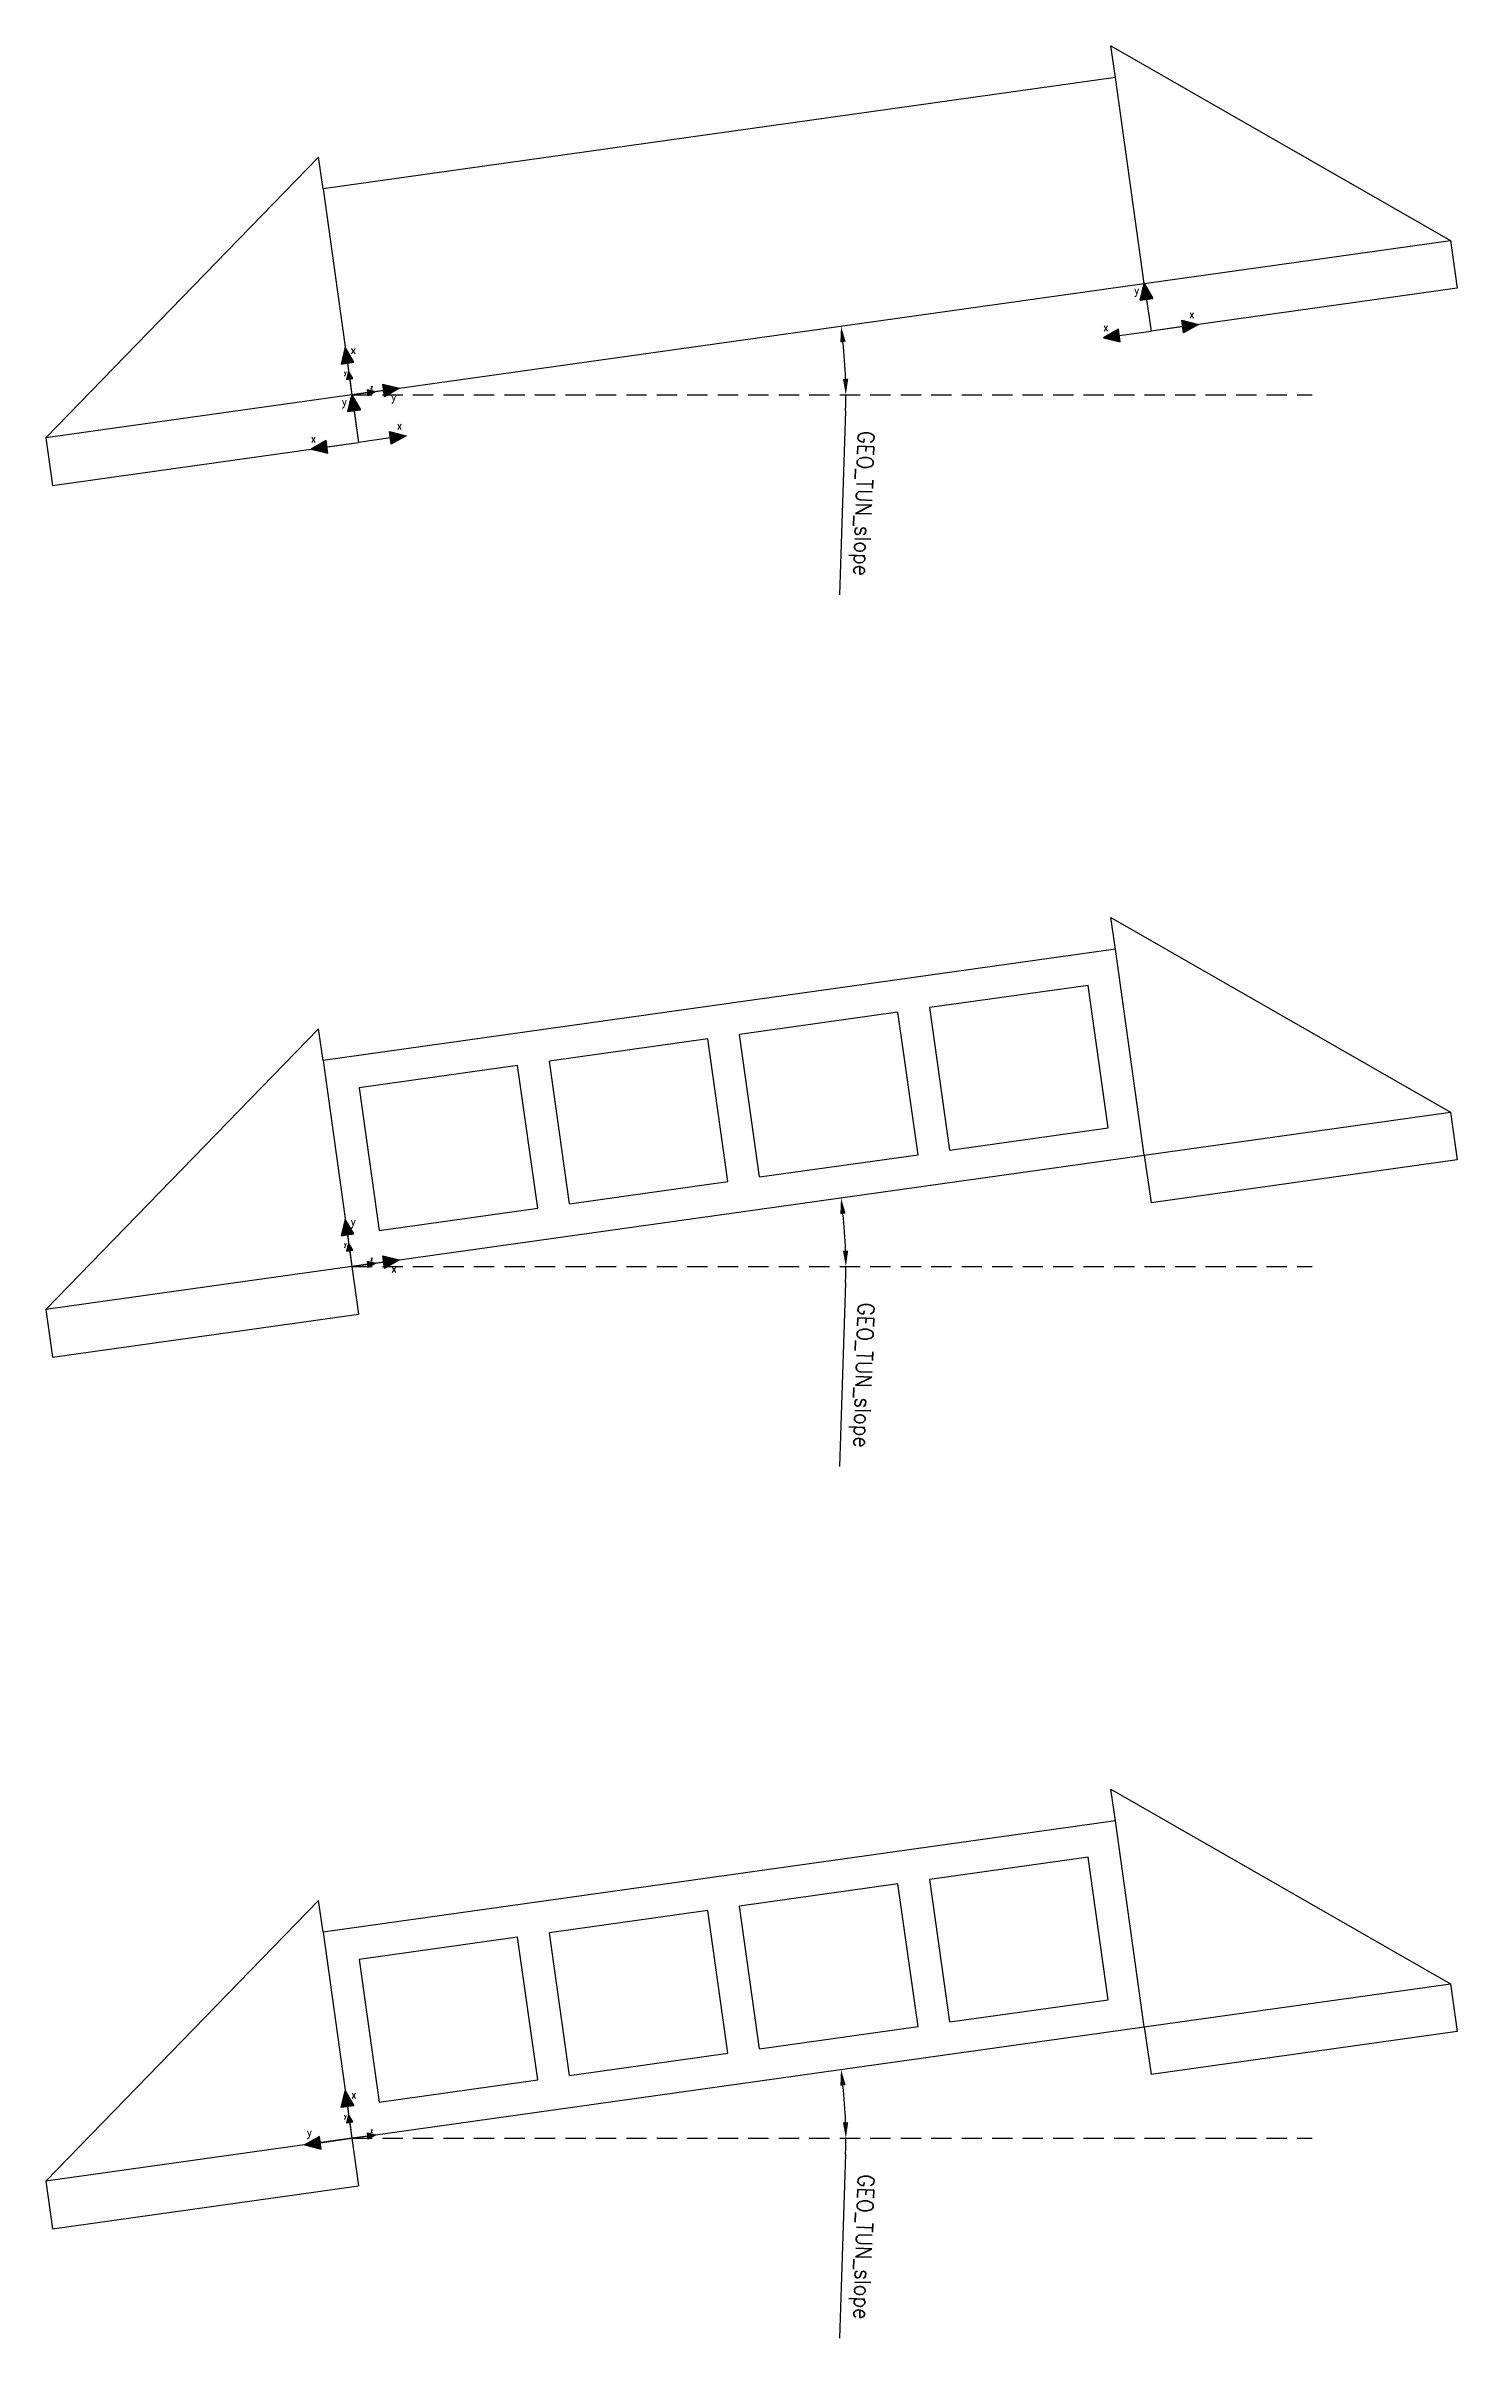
# Model space of a CAD drawing. Header units: millimetres. Extents: x 9422 to 64287, y -8120 to 6483.
# Drawn here: x 31910 to 36319, y -7576 to -413 of the extents above; entities that cross this region are included whole.
import ezdxf
from ezdxf.enums import TextEntityAlignment as Align

# ---------------------------------------------------------------- set-up
doc = ezdxf.new("R2010")
doc.units = ezdxf.units.MM
doc.linetypes.add('DASHED', pattern=[19.05, 12.7, -6.35])
for name, color, linetype in [('04', 4, 'Continuous'), ('07', 7, 'Continuous'), ('08', 8, 'Continuous'), ('Dimension_03', 3, 'Continuous'), ('Green_04_0.3mm', 106, 'Continuous')]:
    doc.layers.add(name, color=color, linetype=linetype)
doc.styles.add('Color', font='romans.shx', dxfattribs={"width": 0.9, "height": 100})
doc.styles.add('Romans', font='romans.shx', dxfattribs={"width": 0.9, "height": 50})
doc.dimstyles.new('C 1-25 (1-25)', dxfattribs={"dimscale": 25, "dimtxt": 0.18, "dimasz": 2, "dimexe": 1, "dimexo": 1, "dimgap": 1, "dimtad": 1, "dimdec": 0, "dimlfac": 0.1, "dimzin": 0, "dimdsep": 46, "dimtxsty": 'Romans', "dimblk1": 'OBLIQUE', "dimblk2": 'OBLIQUE', "dimsah": 1, "dimcen": 2, "dimdle": 1, "dimclrd": 7, "dimclre": 7, "dimclrt": 3, "dimazin": 2, "dimtfac": 1, "dimtdec": 0, "dimtmove": 0, "dimatfit": 3, "dimfxl": 1, "dimfrac": 1, "dimarcsym": 0})

# ---------------------------------------------------------------- blocks, each defined once
blk = doc.blocks.new('*D8')
at = {"layer": 'Defpoints', "color": 0, "transparency": 16777216}
for p in [(35342, -1155.2), (34402.7, -1359.7), (32866.3, -1503.2), (32866.3, -1503.2), (35866.3, -1503.2)]:
    blk.add_point(p, dxfattribs=at)
at = {"layer": 'Dimension_03', "color": 7, "linetype": 'ByBlock', "lineweight": -2, "transparency": 16777216}
blk.add_line((34408.5, -1553.2), (34389.9, -2127.9), dxfattribs=at)
for start, end in [(1.85671, 6.14329), (358.14329, 0)]:
    blk.add_arc((32866.3, -1503.2), 1543, start, end, dxfattribs=at)
at = {"layer": 'Dimension_03', "color": 7, "transparency": 16777216}
for points in [[(34392.2, -1339.1), (34408.8, -1337), (34394.3, -1288.4)], [(34416.9, -1453), (34400.2, -1453.3), (34409.4, -1503.2)]]:
    blk.add_solid(points, dxfattribs=at)
at = {"layer": 'Dimension_03', "color": 3, "transparency": 16777216, "insert": (34457.5, -1842.4), "char_height": 50, "attachment_point": 5, "rotation": 268.14329, "style": 'Romans'}
blk.add_mtext('GEO_TUN_slope', dxfattribs=at)
blk = doc.blocks.new('*D9')
at = {"layer": 'Defpoints', "color": 0, "transparency": 16777216}
for p in [(35342, -3879.3), (34402.7, -4083.8), (32866.3, -4227.2), (32866.3, -4227.2), (35866.3, -4227.2)]:
    blk.add_point(p, dxfattribs=at)
at = {"layer": 'Dimension_03', "color": 7, "linetype": 'ByBlock', "lineweight": -2, "transparency": 16777216}
blk.add_line((34408.5, -4277.2), (34389.9, -4851.9), dxfattribs=at)
for start, end in [(1.85671, 6.14329), (358.14329, 0)]:
    blk.add_arc((32866.3, -4227.2), 1543, start, end, dxfattribs=at)
at = {"layer": 'Dimension_03', "color": 7, "transparency": 16777216}
for points in [[(34392.2, -4063.1), (34408.8, -4061.1), (34394.3, -4012.5)], [(34416.9, -4177.1), (34400.2, -4177.4), (34409.4, -4227.2)]]:
    blk.add_solid(points, dxfattribs=at)
at = {"layer": 'Dimension_03', "color": 3, "transparency": 16777216, "insert": (34457.5, -4566.5), "char_height": 50, "attachment_point": 5, "rotation": 268.14329, "style": 'Romans'}
blk.add_mtext('GEO_TUN_slope', dxfattribs=at)
blk = doc.blocks.new('*D10')
at = {"layer": 'Defpoints', "color": 0, "transparency": 16777216}
for p in [(35342, -6603.4), (34402.7, -6807.9), (32866.3, -6951.3), (32866.3, -6951.3), (35866.3, -6951.3)]:
    blk.add_point(p, dxfattribs=at)
at = {"layer": 'Dimension_03', "color": 7, "linetype": 'ByBlock', "lineweight": -2, "transparency": 16777216}
blk.add_line((34408.5, -7001.3), (34389.9, -7576), dxfattribs=at)
for start, end in [(1.85671, 6.14329), (358.14329, 0)]:
    blk.add_arc((32866.3, -6951.3), 1543, start, end, dxfattribs=at)
at = {"layer": 'Dimension_03', "color": 7, "transparency": 16777216}
for points in [[(34392.2, -6787.2), (34408.8, -6785.2), (34394.3, -6736.6)], [(34416.9, -6901.2), (34400.2, -6901.4), (34409.4, -6951.3)]]:
    blk.add_solid(points, dxfattribs=at)
at = {"layer": 'Dimension_03', "color": 3, "transparency": 16777216, "insert": (34457.5, -7290.5), "char_height": 50, "attachment_point": 5, "rotation": 268.14329, "style": 'Romans'}
blk.add_mtext('GEO_TUN_slope', dxfattribs=at)

msp = doc.modelspace()

# ---------------------------------------------------------------- hatches: boundary and pattern name
at = {"layer": '07', "transparency": 33554559}
h = msp.add_hatch(color=256, dxfattribs=at)
h.dxf.hatch_style = 1
h.paths.add_polyline_path([(32869.3, -1452.3), (32855.9, -1428.9), (32849.5, -1455)])
h = msp.add_hatch(color=256, dxfattribs=at)
h.dxf.hatch_style = 1
h.paths.add_polyline_path([(32914.5, -1486.3), (32940.6, -1492.7), (32917.2, -1506.1)])
h = msp.add_hatch(color=256, dxfattribs=at)
h.dxf.hatch_style = 1
h.paths.add_polyline_path([(32869.3, -4176.3), (32855.9, -4153), (32849.5, -4179.1)])
h = msp.add_hatch(color=256, dxfattribs=at)
h.dxf.hatch_style = 1
h.paths.add_polyline_path([(32914.5, -4210.4), (32940.6, -4216.8), (32917.2, -4230.2)])
h = msp.add_hatch(color=256, dxfattribs=at)
h.dxf.hatch_style = 1
h.paths.add_polyline_path([(32869.3, -6900.4), (32855.9, -6877), (32849.5, -6903.2)])
h = msp.add_hatch(color=256, dxfattribs=at)
h.dxf.hatch_style = 1
h.paths.add_polyline_path([(32914.5, -6934.4), (32940.6, -6940.9), (32917.2, -6954.2)])
at = {"layer": 'Green_04_0.3mm', "transparency": 33554559}
h = msp.add_hatch(color=256, dxfattribs=at)
h.dxf.hatch_style = 1
h.paths.add_polyline_path([(35329.2, -1207.5), (35342, -1155.2), (35368.8, -1202)])
h = msp.add_hatch(color=256, dxfattribs=at)
h.dxf.hatch_style = 1
h.paths.add_polyline_path([(35368.8, -1202), (35342, -1155.2), (35329.2, -1207.5)])
h = msp.add_hatch(color=256, dxfattribs=at)
h.dxf.hatch_style = 1
h.paths.add_polyline_path([(35459.1, -1270.1), (35511.4, -1282.9), (35464.7, -1309.7)])
h = msp.add_hatch(color=256, dxfattribs=at)
h.dxf.hatch_style = 1
h.paths.add_polyline_path([(32872.2, -1401.4), (32845.5, -1354.6), (32832.6, -1406.9)])
h = msp.add_hatch(color=256, dxfattribs=at)
h.dxf.hatch_style = 1
h.paths.add_polyline_path([(35261.1, -1297.9), (35214.3, -1324.7), (35266.6, -1337.5)])
h = msp.add_hatch(color=256, dxfattribs=at)
h.dxf.hatch_style = 1
h.paths.add_polyline_path([(32853.5, -1555.5), (32866.3, -1503.2), (32893.1, -1549.9)])
h = msp.add_hatch(color=256, dxfattribs=at)
h.dxf.hatch_style = 1
h.paths.add_polyline_path([(32893.1, -1549.9), (32866.3, -1503.2), (32853.5, -1555.5)])
h = msp.add_hatch(color=256, dxfattribs=at)
h.dxf.hatch_style = 1
h.paths.add_polyline_path([(32962.6, -1469.4), (33014.9, -1482.3), (32968.2, -1509.1)])
h = msp.add_hatch(color=256, dxfattribs=at)
h.dxf.hatch_style = 1
h.paths.add_polyline_path([(32785.4, -1645.8), (32738.7, -1672.6), (32791, -1685.4)])
h = msp.add_hatch(color=256, dxfattribs=at)
h.dxf.hatch_style = 1
h.paths.add_polyline_path([(32983.5, -1618), (33035.8, -1630.8), (32989, -1657.6)])
h = msp.add_hatch(color=256, dxfattribs=at)
h.dxf.hatch_style = 1
h.paths.add_polyline_path([(32872.2, -4125.4), (32845.5, -4078.7), (32832.6, -4131)])
h = msp.add_hatch(color=256, dxfattribs=at)
h.dxf.hatch_style = 1
h.paths.add_polyline_path([(32962.6, -4193.5), (33014.9, -4206.4), (32968.2, -4233.1)])
h = msp.add_hatch(color=256, dxfattribs=at)
h.dxf.hatch_style = 1
h.paths.add_polyline_path([(32832.6, -6855.1), (32845.5, -6802.8), (32872.2, -6849.5)])
h = msp.add_hatch(color=256, dxfattribs=at)
h.dxf.hatch_style = 1
h.paths.add_polyline_path([(32764.5, -6945.4), (32717.8, -6972.2), (32770.1, -6985)])

# ---------------------------------------------------------------- linework, layer by layer
at = {"layer": '04'}
for p, q in [((35251.5, -511.6), (35237.6, -412.5)), ((35237.6, -412.5), (36298.5, -1020.8)), ((35251.5, -511.6), (32775.9, -859.5)), ((32762, -760.5), (31909.8, -1637.6)), ((32775.9, -859.5), (32762, -760.5)), ((35342, -1155.2), (36298.5, -1020.8)), ((36298.5, -1020.8), (36319.4, -1169.3)), ((35342, -1155.2), (35362.9, -1303.8)), ((36319.4, -1169.3), (35362.9, -1303.8)), ((32866.3, -1503.2), (31909.8, -1637.6)), ((32866.3, -1503.2), (32887.2, -1651.7)), ((31909.8, -1637.6), (31930.7, -1786.1)), ((31930.7, -1786.1), (32887.2, -1651.7)), ((35251.5, -3235.6), (35237.6, -3136.6)), ((35237.6, -3136.6), (36298.5, -3744.9)), ((35251.5, -3235.6), (32775.9, -3583.6)), ((35166.4, -3348.6), (34671.3, -3418.2)), ((34572.3, -3432.1), (34077.1, -3501.7)), ((34634.9, -3877.7), (34572.3, -3432.1)), ((34733.9, -3863.8), (34671.3, -3418.2)), ((32762, -3484.5), (31909.8, -4361.7)), ((32775.9, -3583.6), (32762, -3484.5)), ((34139.8, -3947.3), (34077.1, -3501.7)), ((33978.1, -3515.6), (33483, -3585.2)), ((34040.7, -3961.2), (33978.1, -3515.6)), ((33384, -3599.1), (32888.8, -3668.7)), ((33446.6, -4044.7), (33384, -3599.1)), ((33545.6, -4030.8), (33483, -3585.2)), ((35342, -3879.3), (36298.5, -3744.9)), ((36298.5, -3744.9), (36319.4, -3893.4)), ((35342, -3879.3), (35362.9, -4027.8)), ((36319.4, -3893.4), (35362.9, -4027.8)), ((32866.3, -4227.2), (31909.8, -4361.7)), ((32866.3, -4227.2), (32887.2, -4375.8)), ((31909.8, -4361.7), (31930.7, -4510.2)), ((31930.7, -4510.2), (32887.2, -4375.8)), ((35251.5, -5959.7), (35237.6, -5860.7)), ((35237.6, -5860.7), (36298.5, -6468.9)), ((35251.5, -5959.7), (32775.9, -6307.6)), ((35166.4, -6072.6), (34671.3, -6142.2)), ((34572.3, -6156.1), (34077.1, -6225.7)), ((34634.9, -6601.8), (34572.3, -6156.1)), ((34733.9, -6587.8), (34671.3, -6142.2)), ((32762, -6208.6), (31909.8, -7085.7)), ((32775.9, -6307.6), (32762, -6208.6)), ((34139.8, -6671.4), (34077.1, -6225.7)), ((33978.1, -6239.6), (33483, -6309.2)), ((34040.7, -6685.3), (33978.1, -6239.6)), ((33384, -6323.2), (32888.8, -6392.7)), ((33446.6, -6768.8), (33384, -6323.2)), ((33545.6, -6754.9), (33483, -6309.2)), ((35342, -6603.4), (36298.5, -6468.9)), ((36298.5, -6468.9), (36319.4, -6617.5)), ((35342, -6603.4), (35362.9, -6751.9)), ((36319.4, -6617.5), (35362.9, -6751.9)), ((32866.3, -6951.3), (31909.8, -7085.7)), ((32866.3, -6951.3), (32887.2, -7099.8)), ((31909.8, -7085.7), (31930.7, -7234.3)), ((31930.7, -7234.3), (32887.2, -7099.8))]:
    msp.add_line(p, q, dxfattribs=at)
for points in [[(32775.9, -859.5), (32866.3, -1503.2), (35342, -1155.2), (35251.5, -511.6)], [(32775.9, -3583.6), (32866.3, -4227.2), (35342, -3879.3), (35251.5, -3235.6)], [(34733.9, -3863.8), (35229.1, -3794.2), (35166.4, -3348.6)], [(32888.8, -3668.7), (32951.5, -4114.3), (33446.6, -4044.7)], [(34139.8, -3947.3), (34634.9, -3877.7)], [(33545.6, -4030.8), (34040.7, -3961.2)], [(32775.9, -6307.6), (32866.3, -6951.3), (35342, -6603.4), (35251.5, -5959.7)], [(34733.9, -6587.8), (35229.1, -6518.3), (35166.4, -6072.6)], [(32888.8, -6392.7), (32951.5, -6838.4), (33446.6, -6768.8)], [(34139.8, -6671.4), (34634.9, -6601.8)], [(33545.6, -6754.9), (34040.7, -6685.3)]]:
    msp.add_lwpolyline(points, dxfattribs=at)
at = {"layer": '07'}
for p, q in [((32859.4, -1453.7), (32866.3, -1503.2)), ((32915.9, -1496.2), (32866.3, -1503.2)), ((32859.4, -4177.7), (32866.3, -4227.2)), ((32915.9, -4220.3), (32866.3, -4227.2)), ((32859.4, -6901.8), (32866.3, -6951.3)), ((32915.9, -6944.3), (32866.3, -6951.3))]:
    msp.add_line(p, q, dxfattribs=at)
for points in [[(32869.3, -1452.3), (32855.9, -1428.9), (32849.5, -1455)], [(32914.5, -1486.3), (32940.6, -1492.7), (32917.2, -1506.1)], [(32869.3, -4176.3), (32855.9, -4153), (32849.5, -4179.1)], [(32914.5, -4210.4), (32940.6, -4216.8), (32917.2, -4230.2)], [(32869.3, -6900.4), (32855.9, -6877), (32849.5, -6903.2)], [(32914.5, -6934.4), (32940.6, -6940.9), (32917.2, -6954.2)]]:
    msp.add_lwpolyline(points, close=True, dxfattribs=at)
at = {"layer": '08', "linetype": 'DASHED', "ltscale": 5}
for p, q in [((32866.3, -1503.2), (35866.3, -1503.2)), ((32866.3, -4227.2), (35866.3, -4227.2)), ((32866.3, -6951.3), (35866.3, -6951.3))]:
    msp.add_line(p, q, dxfattribs=at)
at = {"layer": 'Green_04_0.3mm'}
for p, q in [((35349, -1204.8), (35362.9, -1303.8)), ((35349, -1204.8), (35362.9, -1303.8)), ((35263.9, -1317.7), (35362.9, -1303.8)), ((35461.9, -1289.9), (35362.9, -1303.8)), ((32852.4, -1404.1), (32866.3, -1503.2)), ((32965.4, -1489.3), (32866.3, -1503.2)), ((32873.3, -1552.7), (32887.2, -1651.7)), ((32873.3, -1552.7), (32887.2, -1651.7)), ((32986.2, -1637.8), (32887.2, -1651.7)), ((32788.2, -1665.6), (32887.2, -1651.7)), ((32852.4, -4128.2), (32866.3, -4227.2)), ((32965.4, -4213.3), (32866.3, -4227.2)), ((32852.4, -6852.3), (32866.3, -6951.3)), ((32767.3, -6965.2), (32866.3, -6951.3))]:
    msp.add_line(p, q, dxfattribs=at)
for points in [[(35329.2, -1207.5), (35342, -1155.2), (35368.8, -1202)], [(35368.8, -1202), (35342, -1155.2), (35329.2, -1207.5)], [(35459.1, -1270.1), (35511.4, -1282.9), (35464.7, -1309.7)], [(32872.2, -1401.4), (32845.5, -1354.6), (32832.6, -1406.9)], [(35261.1, -1297.9), (35214.3, -1324.7), (35266.6, -1337.5)], [(32853.5, -1555.5), (32866.3, -1503.2), (32893.1, -1549.9)], [(32893.1, -1549.9), (32866.3, -1503.2), (32853.5, -1555.5)], [(32962.6, -1469.4), (33014.9, -1482.3), (32968.2, -1509.1)], [(32785.4, -1645.8), (32738.7, -1672.6), (32791, -1685.4)], [(32983.5, -1618), (33035.8, -1630.8), (32989, -1657.6)], [(32872.2, -4125.4), (32845.5, -4078.7), (32832.6, -4131)], [(32962.6, -4193.5), (33014.9, -4206.4), (32968.2, -4233.1)], [(32832.6, -6855.1), (32845.5, -6802.8), (32872.2, -6849.5)], [(32764.5, -6945.4), (32717.8, -6972.2), (32770.1, -6985)]]:
    msp.add_lwpolyline(points, close=True, dxfattribs=at)

# ---------------------------------------------------------------- texts
at = {"layer": '07', "ltscale": 5, "style": 'Color', "width": 0.9}
for s, p in [('y', (32841.7, -1433.1)), ('z', (32923.5, -1478.9)), ('y', (32841.7, -4157.2)), ('z', (32923.5, -4202.9)), ('y', (32841.7, -6881.2)), ('z', (32923.5, -6927))]:
    msp.add_text(s, height=12.5, dxfattribs=at).set_placement(p, align=Align.MIDDLE_LEFT)
at = {"layer": 'Green_04_0.3mm', "ltscale": 5, "style": 'Color', "width": 0.9}
for s, p in [('y', (35310.8, -1176.4)), ('x', (35213.8, -1291.3)), ('x', (35482.3, -1251.1)), ('x', (32862.4, -1362.3)), ('y', (32835.1, -1524.4)), ('y', (32989.4, -1509.2)), ('x', (32738.2, -1639.3)), ('x', (33006.6, -1599)), ('y', (32862.4, -4086.4)), ('x', (32989.4, -4233.3)), ('x', (32863.6, -6814.4)), ('y', (32725.5, -6932.6))]:
    msp.add_text(s, height=25, dxfattribs=at).set_placement(p, align=Align.MIDDLE_LEFT)

# ---------------------------------------------------------------- dimensions: what is measured, and where the dimension line sits
at = {"layer": 'Dimension_03'}
for base, line1, line2, picture, middle in [((34402.7, -1359.7), ((32866.3, -1503.2), (35866.3, -1503.2)), ((32866.3, -1503.2), (35342, -1155.2)), '*D8', (34457.5, -1842.4)), ((34402.7, -4083.8), ((32866.3, -4227.2), (35866.3, -4227.2)), ((32866.3, -4227.2), (35342, -3879.3)), '*D9', (34457.5, -4566.5)), ((34402.7, -6807.9), ((32866.3, -6951.3), (35866.3, -6951.3)), ((32866.3, -6951.3), (35342, -6603.4)), '*D10', (34457.5, -7290.5))]:
    dim = msp.add_angular_dim_2l(base=base, line1=line1, line2=line2, text='GEO_TUN_slope', dimstyle='C 1-25 (1-25)', dxfattribs=at)
    dim.commit()
    dim.dimension.update_dxf_attribs({"geometry": picture, "text_midpoint": middle})

doc.saveas('drawing.dxf')
